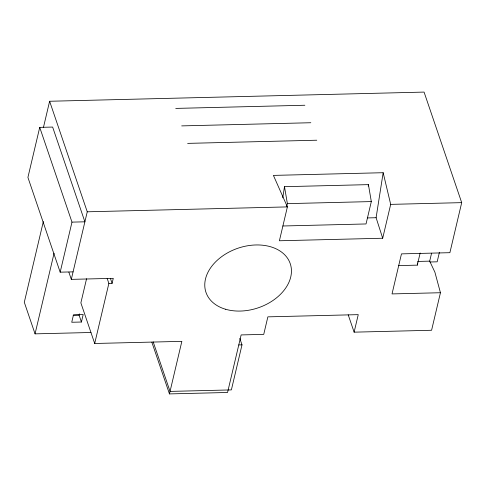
<?xml version="1.0" encoding="UTF-8"?>
<svg xmlns="http://www.w3.org/2000/svg" width="486" height="486" viewBox="0 0 486 486"><rect width="100%" height="100%" fill="white"/><g stroke="black" fill="none" stroke-linecap="round" stroke-linejoin="round"><path stroke-width="0.73" d="M398.526 265.605L417.292 265.143L417.547 262.908M282.755 197.814L284.498 186.685L368.431 184.631L371.316 201.581L366.037 223.955L282.864 225.99M368.194 186.114L368.431 184.631M382.695 238.237L376.097 217.716L383.162 172.712L273.411 175.397L287.39 206.902L279.401 240.764L382.695 238.237L390.683 204.375L383.162 172.712M39.724 127.375L71.983 222.126L84.892 221.81L52.634 127.059L39.724 127.375L27.915 177.426L60.173 272.178L73.082 271.862M43.382 127.697L49.621 101.258L424.071 92.091L461.7 202.638L449.89 252.684L401.472 253.874L392.026 293.915L440.444 292.73L434.891 272.178L429.691 261.146L431.562 253.23M43.345 221.549L24.3 302.274L35.053 333.858L90.967 332.491M35.053 333.858L54.068 253.255M60.173 272.178L71.983 222.126M107.169 278.435L108.864 283.423L112.096 283.344L113.274 278.338L71.314 279.365L87.255 211.799L49.621 101.258M86.575 278.709L80.87 302.881L94.697 343.487L181.855 341.354L169.456 393.909L227.557 392.481L241.135 334.927L263.734 334.374L267.865 316.854L358.249 314.642L354.118 332.163L431.586 330.267L440.444 292.73M81.423 322.024L83.191 314.515L73.508 314.752L71.74 322.261L81.423 322.024L79.115 315.256L79.437 313.889M94.697 343.487L108.864 283.423M239.805 338.396L242.004 344.86L231.379 389.906L170.045 391.406L153.181 341.877M286.704 206.52L287.384 203.634L284.498 186.685M417.292 265.143L420.165 252.987M439.429 252.246L437.169 261.814L430.001 261.99M175.744 108.408L304.862 105.249M181.691 125.892L310.815 122.733M187.645 143.376L316.763 140.217M287.384 203.634L371.316 201.581M87.255 211.799L287.39 206.902M390.683 204.375L461.7 202.638M367.489 217.928L376.097 217.716M417.644 261.438L429.691 261.146M73.155 315.402L79.115 315.256M238.778 344.938L242.004 344.86M348.207 314.807L354.118 332.163M151.857 342.223L169.456 393.909M110.383 278.32L112.096 283.344M68.866 272.19L71.314 279.365M225.547 309.242A44.512 31.475 -18.8 0 0 291.436 271.808A44.512 31.475 -18.8 0 0 227.339 252.981A44.512 31.475 -18.8 0 0 225.547 309.242"/></g></svg>
